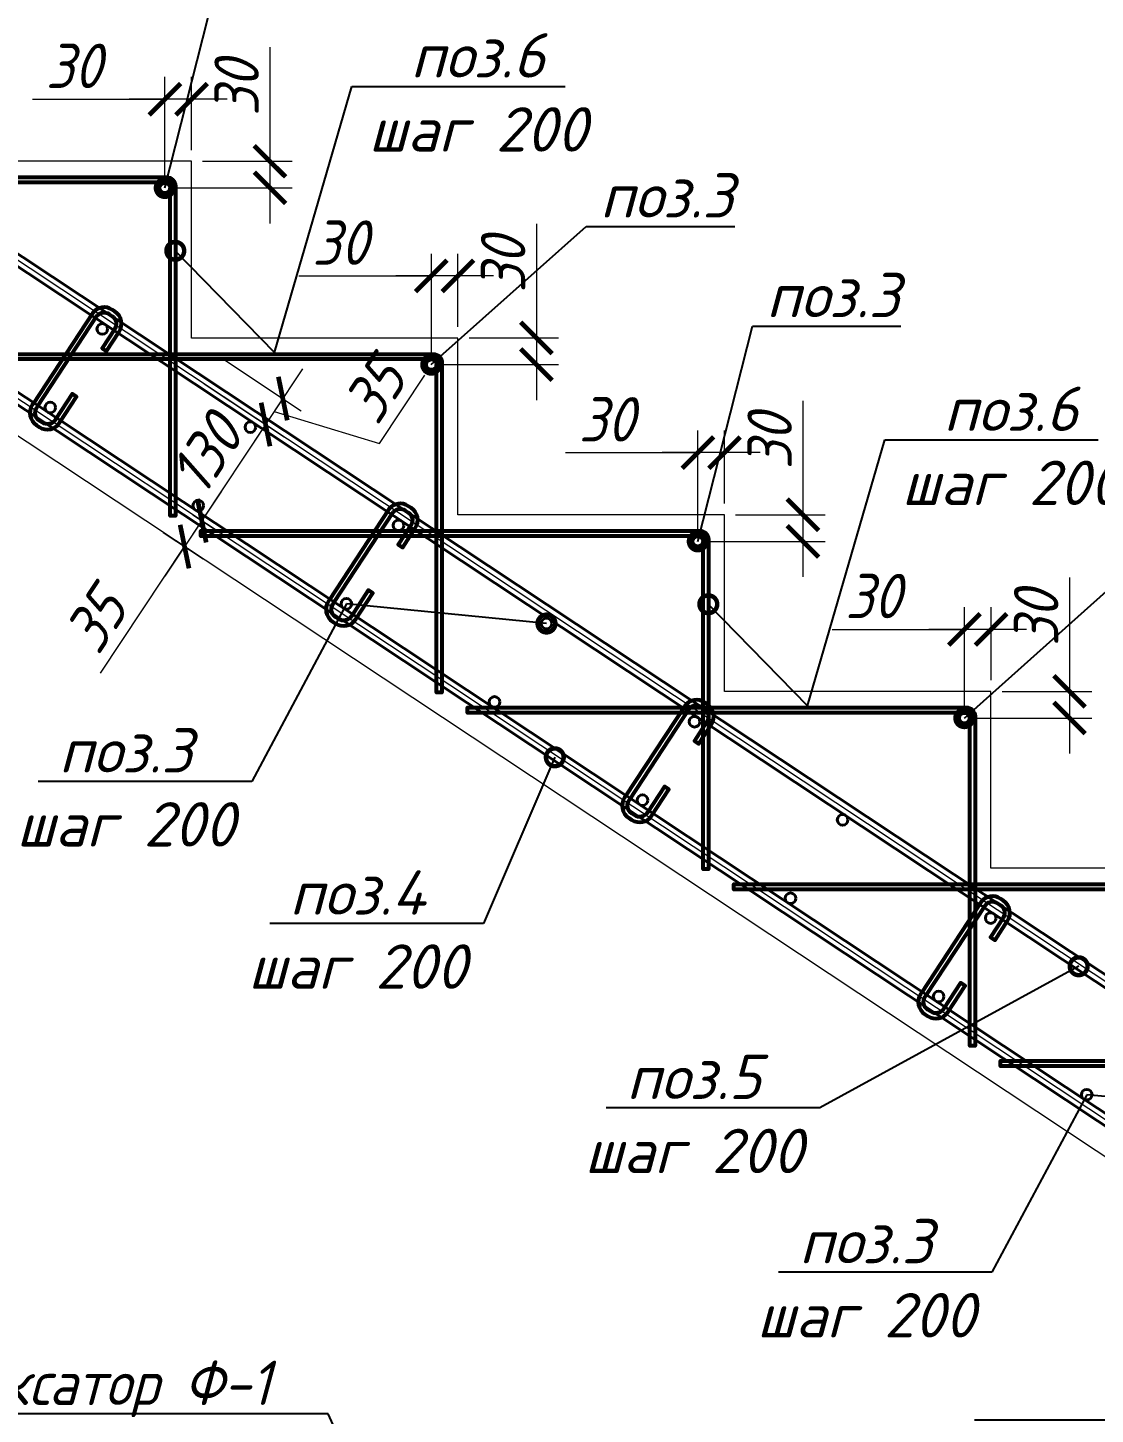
# Model space of a CAD drawing. Header units: millimetres. Extents: x 504091 to 2165846, y 135022 to 442887.
# Drawn here: x 1392195 to 1393397, y 227877 to 229439 of the extents above; entities that cross this region are included whole.
import ezdxf
from ezdxf import colors
from ezdxf.entities.mleader import LeaderData, LeaderLine
from ezdxf.math import Vec2, Vec3

# ---------------------------------------------------------------- set-up
doc = ezdxf.new("R2010")
doc.units = ezdxf.units.MM
doc.layers.get('Defpoints').update_dxf_attribs({"color": 255})
doc.layers.add('!Defpoints', color=255, linetype='Continuous', lineweight=5, plot=False)
for name, color, linetype, lineweight in [('Арматура 12', 26, 'Continuous', 50), ('КР_Арматура 12', 174, 'Continuous', 40), ('Монолит тонкий', 204, 'Continuous', 9), ('Размер', 7, 'Continuous', 13), ('Размеры КР', 164, 'Continuous', 9)]:
    doc.layers.add(name, color=color, linetype=linetype, lineweight=lineweight)
doc.layers.add('Контур', color=7, linetype='Continuous')
doc.styles.add('GOST 2.304_new', font='isocpeur.ttf', dxfattribs={"width": 0.9, "oblique": 15})
doc.dimstyles.new('SPDS 1_20', dxfattribs={"dimscale": 20, "dimtxt": 2.5, "dimasz": 1.77, "dimexe": 1.25, "dimexo": 0.625, "dimtad": 1, "dimdec": 0, "dimrnd": 0.001, "dimtxsty": 'GOST 2.304_new', "dimblk": 'ARCHTICK', "dimcen": 2.5, "dimdle": 2, "dimclrt": 256, "dimadec": 0, "dimazin": 2, "dimtfac": 0.75, "dimtdec": 0, "dimtmove": 1, "dimatfit": 3, "dimfxl": 0, "dimtolj": 1, "dimlwd": 9, "dimlwe": 9, "dimarcsym": 0})

# ---------------------------------------------------------------- blocks, each defined once
blk = doc.blocks.new('_DotSmall')
at = {"color": 0, "linetype": 'ByBlock', "lineweight": 35, "const_width": 0.5}
blk.add_lwpolyline([(-0.0625, 0, 1), (0.0625, 0, 1)], format="xyb", close=True, dxfattribs=at)
blk = doc.blocks.new('_ArchTick')
at = {"color": 0, "linetype": 'ByBlock', "const_width": 0.15}
blk.add_lwpolyline([(-0.5, -0.5), (0.5, 0.5)], dxfattribs=at)
blk = doc.blocks.new('*D3902')
at = {"layer": 'Defpoints', "color": 0, "lineweight": 20, "transparency": 16777216}
for p in [(1392349.4, 229358.1), (1392379.4, 229288.2), (1392349.4, 229258.2)]:
    blk.add_point(p, dxfattribs=at)
at = {"layer": 'Контур', "color": 0, "lineweight": 9, "transparency": 16777216}
for p, q in [((1392349.4, 229270.7), (1392349.4, 229383.1)), ((1392379.4, 229300.7), (1392379.4, 229383.1)), ((1392200.4, 229358.1), (1392349.4, 229358.1)), ((1392419.4, 229358.1), (1392309.4, 229358.1))]:
    blk.add_line(p, q, dxfattribs=at)
at = {"layer": 'Контур', "color": 0, "lineweight": 9, "transparency": 16777216, "xscale": 35.4, "yscale": 35.4, "zscale": 35.4, "rotation": 180}
blk.add_blockref('_ArchTick', (1392349.4, 229358.1), dxfattribs=at)
at = {"layer": 'Контур', "color": 0, "lineweight": 9, "transparency": 16777216, "xscale": 35.4, "yscale": 35.4, "zscale": 35.4}
blk.add_blockref('_ArchTick', (1392379.4, 229358.1), dxfattribs=at)
at = {"layer": 'Контур', "lineweight": 20, "transparency": 16777216, "insert": (1392246.6, 229395.6), "char_height": 50, "attachment_point": 5, "style": 'GOST 2.304_new'}
blk.add_mtext('\\A1;30', dxfattribs=at)
blk = doc.blocks.new('*D3903')
at = {"layer": 'Defpoints', "color": 0, "lineweight": 20, "transparency": 16777216}
for p in [(1392379.4, 229288.2), (1392349.4, 229258.2), (1392467.7, 229258.2)]:
    blk.add_point(p, dxfattribs=at)
at = {"layer": 'Контур', "color": 0, "lineweight": 9, "transparency": 16777216}
for p, q in [((1392467.7, 229416.6), (1392467.7, 229288.2)), ((1392467.7, 229328.2), (1392467.7, 229218.2)), ((1392391.9, 229288.2), (1392492.7, 229288.2)), ((1392361.9, 229258.2), (1392492.7, 229258.2))]:
    blk.add_line(p, q, dxfattribs=at)
at = {"layer": 'Контур', "color": 0, "lineweight": 9, "transparency": 16777216, "xscale": 35.4, "yscale": 35.4, "zscale": 35.4}
for p, rotation in [((1392467.7, 229288.2), 90), ((1392467.7, 229258.2), 270)]:
    blk.add_blockref('_ArchTick', p, dxfattribs=dict(at, rotation=rotation))
at = {"layer": 'Контур', "lineweight": 20, "transparency": 16777216, "insert": (1392430.2, 229370.4), "char_height": 50, "attachment_point": 5, "rotation": 90, "style": 'GOST 2.304_new'}
blk.add_mtext('\\A1;30', dxfattribs=at)
blk = doc.blocks.new('*D3904')
at = {"layer": 'Defpoints', "color": 0, "lineweight": 20, "transparency": 16777216}
for p in [(1392649.4, 229159.1), (1392679.4, 229089.2), (1392649.4, 229059.2)]:
    blk.add_point(p, dxfattribs=at)
at = {"layer": 'Контур', "color": 0, "lineweight": 9, "transparency": 16777216}
for p, q in [((1392649.4, 229071.7), (1392649.4, 229184.1)), ((1392679.4, 229101.7), (1392679.4, 229184.1)), ((1392500.4, 229159.1), (1392649.4, 229159.1)), ((1392719.4, 229159.1), (1392609.4, 229159.1))]:
    blk.add_line(p, q, dxfattribs=at)
at = {"layer": 'Контур', "color": 0, "lineweight": 9, "transparency": 16777216, "xscale": 35.4, "yscale": 35.4, "zscale": 35.4, "rotation": 180}
blk.add_blockref('_ArchTick', (1392649.4, 229159.1), dxfattribs=at)
at = {"layer": 'Контур', "color": 0, "lineweight": 9, "transparency": 16777216, "xscale": 35.4, "yscale": 35.4, "zscale": 35.4}
blk.add_blockref('_ArchTick', (1392679.4, 229159.1), dxfattribs=at)
at = {"layer": 'Контур', "lineweight": 20, "transparency": 16777216, "insert": (1392546.6, 229196.6), "char_height": 50, "attachment_point": 5, "style": 'GOST 2.304_new'}
blk.add_mtext('\\A1;30', dxfattribs=at)
blk = doc.blocks.new('*D3905')
at = {"layer": 'Defpoints', "color": 0, "lineweight": 20, "transparency": 16777216}
for p in [(1392679.4, 229089.2), (1392649.4, 229059.2), (1392767.7, 229059.2)]:
    blk.add_point(p, dxfattribs=at)
at = {"layer": 'Контур', "color": 0, "lineweight": 9, "transparency": 16777216}
for p, q in [((1392767.7, 229217.6), (1392767.7, 229089.2)), ((1392767.7, 229129.2), (1392767.7, 229019.2)), ((1392691.9, 229089.2), (1392792.7, 229089.2)), ((1392661.9, 229059.2), (1392792.7, 229059.2))]:
    blk.add_line(p, q, dxfattribs=at)
at = {"layer": 'Контур', "color": 0, "lineweight": 9, "transparency": 16777216, "xscale": 35.4, "yscale": 35.4, "zscale": 35.4}
for p, rotation in [((1392767.7, 229089.2), 90), ((1392767.7, 229059.2), 270)]:
    blk.add_blockref('_ArchTick', p, dxfattribs=dict(at, rotation=rotation))
at = {"layer": 'Контур', "lineweight": 20, "transparency": 16777216, "insert": (1392730.2, 229171.4), "char_height": 50, "attachment_point": 5, "rotation": 90, "style": 'GOST 2.304_new'}
blk.add_mtext('\\A1;30', dxfattribs=at)
blk = doc.blocks.new('*D3906')
at = {"layer": 'Defpoints', "color": 0, "lineweight": 20, "transparency": 16777216}
for p in [(1392949.4, 228960.1), (1392979.4, 228890.2), (1392949.4, 228860.2)]:
    blk.add_point(p, dxfattribs=at)
at = {"layer": 'Контур', "color": 0, "lineweight": 9, "transparency": 16777216}
for p, q in [((1392949.4, 228872.7), (1392949.4, 228985.1)), ((1392979.4, 228902.7), (1392979.4, 228985.1)), ((1392800.4, 228960.1), (1392949.4, 228960.1)), ((1393019.4, 228960.1), (1392909.4, 228960.1))]:
    blk.add_line(p, q, dxfattribs=at)
at = {"layer": 'Контур', "color": 0, "lineweight": 9, "transparency": 16777216, "xscale": 35.4, "yscale": 35.4, "zscale": 35.4, "rotation": 180}
blk.add_blockref('_ArchTick', (1392949.4, 228960.1), dxfattribs=at)
at = {"layer": 'Контур', "color": 0, "lineweight": 9, "transparency": 16777216, "xscale": 35.4, "yscale": 35.4, "zscale": 35.4}
blk.add_blockref('_ArchTick', (1392979.4, 228960.1), dxfattribs=at)
at = {"layer": 'Контур', "lineweight": 20, "transparency": 16777216, "insert": (1392846.6, 228997.6), "char_height": 50, "attachment_point": 5, "style": 'GOST 2.304_new'}
blk.add_mtext('\\A1;30', dxfattribs=at)
blk = doc.blocks.new('*D3907')
at = {"layer": 'Defpoints', "color": 0, "lineweight": 20, "transparency": 16777216}
for p in [(1392979.4, 228890.2), (1392949.4, 228860.2), (1393067.7, 228860.2)]:
    blk.add_point(p, dxfattribs=at)
at = {"layer": 'Контур', "color": 0, "lineweight": 9, "transparency": 16777216}
for p, q in [((1393067.7, 229018.6), (1393067.7, 228890.2)), ((1393067.7, 228930.2), (1393067.7, 228820.2)), ((1392991.9, 228890.2), (1393092.7, 228890.2)), ((1392961.9, 228860.2), (1393092.7, 228860.2))]:
    blk.add_line(p, q, dxfattribs=at)
at = {"layer": 'Контур', "color": 0, "lineweight": 9, "transparency": 16777216, "xscale": 35.4, "yscale": 35.4, "zscale": 35.4}
for p, rotation in [((1393067.7, 228890.2), 90), ((1393067.7, 228860.2), 270)]:
    blk.add_blockref('_ArchTick', p, dxfattribs=dict(at, rotation=rotation))
at = {"layer": 'Контур', "lineweight": 20, "transparency": 16777216, "insert": (1393030.2, 228972.4), "char_height": 50, "attachment_point": 5, "rotation": 90, "style": 'GOST 2.304_new'}
blk.add_mtext('\\A1;30', dxfattribs=at)
blk = doc.blocks.new('*D3908')
at = {"layer": 'Defpoints', "color": 0, "lineweight": 20, "transparency": 16777216}
for p in [(1393249.4, 228761.1), (1393279.4, 228691.2), (1393249.4, 228661.2)]:
    blk.add_point(p, dxfattribs=at)
at = {"layer": 'Контур', "color": 0, "lineweight": 9, "transparency": 16777216}
for p, q in [((1393249.4, 228673.7), (1393249.4, 228786.1)), ((1393279.4, 228703.7), (1393279.4, 228786.1)), ((1393100.4, 228761.1), (1393249.4, 228761.1)), ((1393319.4, 228761.1), (1393209.4, 228761.1))]:
    blk.add_line(p, q, dxfattribs=at)
at = {"layer": 'Контур', "color": 0, "lineweight": 9, "transparency": 16777216, "xscale": 35.4, "yscale": 35.4, "zscale": 35.4, "rotation": 180}
blk.add_blockref('_ArchTick', (1393249.4, 228761.1), dxfattribs=at)
at = {"layer": 'Контур', "color": 0, "lineweight": 9, "transparency": 16777216, "xscale": 35.4, "yscale": 35.4, "zscale": 35.4}
blk.add_blockref('_ArchTick', (1393279.4, 228761.1), dxfattribs=at)
at = {"layer": 'Контур', "lineweight": 20, "transparency": 16777216, "insert": (1393146.6, 228798.6), "char_height": 50, "attachment_point": 5, "style": 'GOST 2.304_new'}
blk.add_mtext('\\A1;30', dxfattribs=at)
blk = doc.blocks.new('*D3909')
at = {"layer": 'Defpoints', "color": 0, "lineweight": 20, "transparency": 16777216}
for p in [(1393279.4, 228691.2), (1393249.4, 228661.2), (1393367.7, 228661.2)]:
    blk.add_point(p, dxfattribs=at)
at = {"layer": 'Контур', "color": 0, "lineweight": 9, "transparency": 16777216}
for p, q in [((1393367.7, 228819.6), (1393367.7, 228691.2)), ((1393367.7, 228731.2), (1393367.7, 228621.2)), ((1393291.9, 228691.2), (1393392.7, 228691.2)), ((1393261.9, 228661.2), (1393392.7, 228661.2))]:
    blk.add_line(p, q, dxfattribs=at)
at = {"layer": 'Контур', "color": 0, "lineweight": 9, "transparency": 16777216, "xscale": 35.4, "yscale": 35.4, "zscale": 35.4}
for p, rotation in [((1393367.7, 228691.2), 90), ((1393367.7, 228661.2), 270)]:
    blk.add_blockref('_ArchTick', p, dxfattribs=dict(at, rotation=rotation))
at = {"layer": 'Контур', "lineweight": 20, "transparency": 16777216, "insert": (1393330.2, 228773.4), "char_height": 50, "attachment_point": 5, "rotation": 90, "style": 'GOST 2.304_new'}
blk.add_mtext('\\A1;30', dxfattribs=at)
blk = doc.blocks.new('*D3936')
at = {"layer": 'Defpoints', "color": 0, "lineweight": 20, "transparency": 16777216}
for p in [(1392402.7, 229073.7), (1392383.3, 229044.5), (1392462.8, 228991.8)]:
    blk.add_point(p, dxfattribs=at)
at = {"layer": 'Размеры КР', "color": 0, "lineweight": 9, "transparency": 16777216}
for p, q in [((1392413.1, 229066.8), (1392503, 229007.1)), ((1392504.3, 229054.3), (1392440.7, 228958.5)), ((1392591.1, 228970.4), (1392642.2, 229047.4)), ((1392393.8, 229037.6), (1392483.7, 228978)), ((1392472.5, 229006.4), (1392591.1, 228970.4))]:
    blk.add_line(p, q, dxfattribs=at)
at = {"layer": 'Размеры КР', "color": 0, "lineweight": 9, "transparency": 16777216, "xscale": 35.4, "yscale": 35.4, "zscale": 35.4}
for p, rotation in [((1392482.2, 229021), 56.44235699821449), ((1392462.8, 228991.8), 236.4423569982145)]:
    blk.add_blockref('_ArchTick', p, dxfattribs=dict(at, rotation=rotation))
at = {"layer": 'Размеры КР', "lineweight": 20, "transparency": 16777216, "insert": (1392585.4, 229029.7), "char_height": 50, "attachment_point": 5, "rotation": 56.4424, "style": 'GOST 2.304_new'}
blk.add_mtext('\\A1;35', dxfattribs=at)
blk = doc.blocks.new('*D3937')
at = {"layer": 'Defpoints', "color": 0, "lineweight": 20, "transparency": 16777216}
for p in [(1392383.3, 229044.5), (1392370.7, 228896.9), (1392391, 228883.5)]:
    blk.add_point(p, dxfattribs=at)
at = {"layer": 'Размеры КР', "color": 0, "lineweight": 9, "transparency": 16777216}
for p, q in [((1392484.9, 229025.1), (1392368.8, 228850.1)), ((1392393.8, 229037.6), (1392483.7, 228978)), ((1392381.1, 228890), (1392411.8, 228869.6))]:
    blk.add_line(p, q, dxfattribs=at)
at = {"layer": 'Размеры КР', "color": 0, "lineweight": 9, "transparency": 16777216, "xscale": 35.4, "yscale": 35.4, "zscale": 35.4}
for p, rotation in [((1392462.8, 228991.8), 56.44235699821449), ((1392391, 228883.5), 236.4423569982145)]:
    blk.add_blockref('_ArchTick', p, dxfattribs=dict(at, rotation=rotation))
at = {"layer": 'Размеры КР', "lineweight": 20, "transparency": 16777216, "insert": (1392395.6, 228958.4), "char_height": 50, "attachment_point": 5, "rotation": 56.4424, "style": 'GOST 2.304_new'}
blk.add_mtext('\\A1;130', dxfattribs=at)
blk = doc.blocks.new('*D3938')
at = {"layer": 'Defpoints', "color": 0, "lineweight": 20, "transparency": 16777216}
for p in [(1392370.7, 228896.9), (1392337.2, 228877.1), (1392371.6, 228854.3)]:
    blk.add_point(p, dxfattribs=at)
at = {"layer": 'Размеры КР', "color": 0, "lineweight": 9, "transparency": 16777216}
for p, q in [((1392413.1, 228916.8), (1392349.5, 228821)), ((1392381.1, 228890), (1392411.8, 228869.6)), ((1392347.6, 228870.2), (1392392.4, 228840.5)), ((1392277.1, 228711.8), (1392371.6, 228854.3))]:
    blk.add_line(p, q, dxfattribs=at)
at = {"layer": 'Размеры КР', "color": 0, "lineweight": 9, "transparency": 16777216, "xscale": 35.4, "yscale": 35.4, "zscale": 35.4}
for p, rotation in [((1392391, 228883.5), 56.44235699821449), ((1392371.6, 228854.3), 236.4423569982145)]:
    blk.add_blockref('_ArchTick', p, dxfattribs=dict(at, rotation=rotation))
at = {"layer": 'Размеры КР', "lineweight": 20, "transparency": 16777216, "insert": (1392271.4, 228771), "char_height": 50, "attachment_point": 5, "rotation": 56.4424, "style": 'GOST 2.304_new'}
blk.add_mtext('\\A1;35', dxfattribs=at)

msp = doc.modelspace()

# ---------------------------------------------------------------- linework, layer by layer
at = {"layer": '!Defpoints', "lineweight": 15, "ltscale": 100}
msp.add_line((1390816.0436, 230084.1565), (1394434.3605, 227684.0063), dxfattribs=at)
msp.add_lwpolyline([(1394050.3605, 227433.9533, 0.400138882), (1394074.3605, 227458.4384), (1394074.3605, 227766.8057), (1390580.8669, 230084.1565)], format="xyb", dxfattribs=at)
at = {"layer": 'Арматура 12', "lineweight": 53, "ltscale": 20}
for points in [[(1392349.3605, 229264.1565), (1391789.912, 229264.1565), (1391789.912, 229270.1565), (1392351.3605, 229270.1565, -0.414213562), (1392361.3605, 229260.1565), (1392361.3605, 228889.0756), (1392355.3605, 228889.0756), (1392355.3605, 229258.1565)], [(1392273.4062, 229114.3549, -0.385584486), (1392286.7281, 229116.0574), (1392289.9423, 229113.9467, -0.414213562), (1392292.9557, 229099.4065), (1392278.8737, 229077.6924), (1392283.889, 229074.399), (1392297.971, 229096.1131, 0.414213562), (1392293.2357, 229118.9621), (1392290.0215, 229121.0727, 0.394921318), (1392268.3936, 229117.6525, 0.242110317)], [(1392649.3605, 229065.1565), (1392089.912, 229065.1565), (1392089.912, 229071.1565), (1392651.3605, 229071.1565, -0.414213562), (1392661.3605, 229061.1565), (1392661.3605, 228690.0756), (1392655.3605, 228690.0756), (1392655.3605, 229059.1565)], [(1392201.1843, 229015.3109), (1392200.2204, 229013.843, 0.414213562), (1392204.9557, 228990.994), (1392208.1699, 228988.8833, 0.414213562), (1392231.0189, 228993.6186), (1392250.1407, 229022.9127), (1392245.1254, 229026.2061), (1392226.0036, 228996.912, -0.414213562), (1392211.4633, 228993.8986), (1392208.2491, 228996.0093, -0.414213562), (1392205.2357, 229010.5496), (1392206.1997, 229012.0175)], [(1392606.7383, 228893.2446, -0.385584486), (1392620.0601, 228894.9471), (1392623.2743, 228892.8365, -0.414213562), (1392626.2877, 228878.2962), (1392612.2057, 228856.5821), (1392617.2211, 228853.2887), (1392631.303, 228875.0028, 0.414213562), (1392626.5677, 228897.8518), (1392623.3535, 228899.9625, 0.394921318), (1392601.7257, 228896.5422, 0.242110317)], [(1392949.3605, 228866.1565), (1392389.912, 228866.1565), (1392389.912, 228872.1565), (1392951.3605, 228872.1565, -0.414213562), (1392961.3605, 228862.1565), (1392961.3605, 228491.0756), (1392955.3605, 228491.0756), (1392955.3605, 228860.1565)], [(1392534.5164, 228794.2006), (1392533.5524, 228792.7327, 0.414213562), (1392538.2877, 228769.8837), (1392541.502, 228767.773, 0.414213562), (1392564.351, 228772.5083), (1392583.4728, 228801.8024), (1392578.4575, 228805.0958), (1392559.3356, 228775.8017, -0.414213562), (1392544.7954, 228772.7884), (1392541.5811, 228774.899, -0.414213562), (1392538.5678, 228789.4393), (1392539.5317, 228790.9072)], [(1392940.0703, 228672.1343, -0.385584486), (1392953.3922, 228673.8369), (1392956.6064, 228671.7262, -0.414213562), (1392959.6198, 228657.1859), (1392945.5378, 228635.4719), (1392950.5531, 228632.1785), (1392964.6351, 228653.8925, 0.414213562), (1392959.8998, 228676.7415), (1392956.6856, 228678.8522, 0.394921318), (1392935.0577, 228675.4319, 0.242110317)], [(1393249.3605, 228667.1565), (1392689.912, 228667.1565), (1392689.912, 228673.1565), (1393251.3605, 228673.1565, -0.414213562), (1393261.3605, 228663.1565), (1393261.3605, 228292.0756), (1393255.3605, 228292.0756), (1393255.3605, 228661.1565)], [(1392867.8484, 228573.0904), (1392866.8845, 228571.6224, 0.414213562), (1392871.6198, 228548.7734), (1392874.834, 228546.6628, 0.414213562), (1392897.683, 228551.3981), (1392916.8048, 228580.6921), (1392911.7895, 228583.9855), (1392892.6677, 228554.6915, -0.414213562), (1392878.1274, 228551.6781), (1392874.9132, 228553.7888, -0.414213562), (1392871.8998, 228568.329), (1392872.8638, 228569.797)], [(1393549.3605, 228468.1565), (1392989.912, 228468.1565), (1392989.912, 228474.1565), (1393551.3605, 228474.1565, -0.414213562), (1393561.3605, 228464.1565), (1393561.3605, 228093.0756), (1393555.3605, 228093.0756), (1393555.3605, 228462.1565)], [(1393273.4024, 228451.0241, -0.385584486), (1393286.7242, 228452.7266), (1393289.9384, 228450.616, -0.414213562), (1393292.9518, 228436.0757), (1393278.8698, 228414.3616), (1393283.8852, 228411.0682), (1393297.9671, 228432.7823, 0.414213562), (1393293.2318, 228455.6313), (1393290.0176, 228457.742, 0.394921318), (1393268.3898, 228454.3217, 0.242110317)], [(1393201.1805, 228351.9801), (1393200.2165, 228350.5122, 0.414213562), (1393204.9518, 228327.6632), (1393208.1661, 228325.5525, 0.414213562), (1393231.0151, 228330.2878), (1393250.1369, 228359.5819), (1393245.1215, 228362.8753), (1393225.9997, 228333.5812, -0.414213562), (1393211.4595, 228330.5678), (1393208.2452, 228332.6785, -0.414213562), (1393205.2319, 228347.2188), (1393206.1958, 228348.6867)], [(1393849.3605, 228269.1565), (1393289.912, 228269.1565), (1393289.912, 228275.1565), (1393851.3605, 228275.1565, -0.414213562), (1393861.3605, 228265.1565), (1393861.3605, 227894.0756), (1393855.3605, 227894.0756), (1393855.3605, 228263.1565)]]:
    msp.add_lwpolyline(points, format="xyb", dxfattribs=at)
for points in [[(1392268.3936, 229117.6525), (1392201.0908, 229015.1609)], [(1392206.105, 229011.8657), (1392273.4062, 229114.3549)], [(1392601.7257, 228896.5422), (1392534.4229, 228794.0506)], [(1392539.4371, 228790.7555), (1392606.7383, 228893.2446)], [(1392935.0577, 228675.4319), (1392867.7549, 228572.9403)], [(1392872.7691, 228569.6452), (1392940.0703, 228672.1343)], [(1393268.3898, 228454.3217), (1393201.087, 228351.8301)], [(1393206.1011, 228348.5349), (1393273.4024, 228451.0241)]]:
    msp.add_lwpolyline(points, dxfattribs=at)
for centre in [(1392349.3605, 229258.1565), (1392649.3605, 229059.1565), (1392949.3605, 228860.1565), (1393249.3605, 228661.1565)]:
    msp.add_circle(centre, 6, dxfattribs=at)
at = {"layer": 'КР_Арматура 12', "ltscale": 12}
for p, q in [((1394071.416, 227775.9589), (1390666.0777, 230034.8333)), ((1390901.2545, 230034.8333), (1394431.416, 227693.1595)), ((1394059.416, 227769.5188), (1390662.4595, 230022.8333)), ((1390897.6363, 230022.8333), (1394419.416, 227686.7194))]:
    msp.add_line(p, q, dxfattribs=at)
for centre in [(1392279.0252, 229099.3257), (1392220.4183, 229010.9737), (1392445.6912, 228988.7705), (1392387.0844, 228900.4186), (1392612.3572, 228878.2154), (1392553.7504, 228789.8634), (1392779.0232, 228767.6603), (1392720.4164, 228679.3083), (1392945.6893, 228657.1052), (1392887.0824, 228568.7532), (1393112.3553, 228546.55), (1393053.7485, 228458.198), (1393279.0213, 228435.9949), (1393220.4145, 228347.6429), (1393387.0805, 228237.0878)]:
    msp.add_circle(centre, 6, dxfattribs=at)
at = {"layer": 'Монолит тонкий', "lineweight": 15, "ltscale": 100}
msp.add_line((1394029.3605, 227754.6555), (1390819.0576, 229884.1565), dxfattribs=at)
for points in [[(1392379.3605, 229089.1565), (1392379.3605, 229288.1565), (1392079.3605, 229288.1565)], [(1392679.3605, 228890.1565), (1392679.3605, 229089.1565), (1392379.3605, 229089.1565)], [(1392979.3605, 228691.1565), (1392979.3605, 228890.1565), (1392679.3605, 228890.1565)], [(1393279.3605, 228492.1565), (1393279.3605, 228691.1565), (1392979.3605, 228691.1565)], [(1393579.3605, 228293.1565), (1393579.3605, 228492.1565), (1393279.3605, 228492.1565)]]:
    msp.add_lwpolyline(points, dxfattribs=at)

# ---------------------------------------------------------------- dimensions: what is measured, and where the dimension line sits
at = {"layer": 'Контур', "lineweight": 20}
for base, p1, p2, angle, picture, middle in [((1392349.3605, 229358.1145), (1392379.3605, 229288.1565), (1392349.3605, 229258.1565), 180, '*D3902', (1392246.5662, 229372.5613)), ((1392467.6621, 229258.1565), (1392379.3605, 229288.1565), (1392349.3605, 229258.1565), 90, '*D3903', (1392481.2426, 229370.4023)), ((1392649.3605, 229159.1145), (1392679.3605, 229089.1565), (1392649.3605, 229059.1565), 180, '*D3904', (1392546.5662, 229173.5613)), ((1392767.6621, 229059.1565), (1392679.3605, 229089.1565), (1392649.3605, 229059.1565), 90, '*D3905', (1392781.2426, 229171.4023)), ((1392949.3605, 228960.1145), (1392979.3605, 228890.1565), (1392949.3605, 228860.1565), 180, '*D3906', (1392846.5662, 228974.5613)), ((1393067.6621, 228860.1565), (1392979.3605, 228890.1565), (1392949.3605, 228860.1565), 90, '*D3907', (1393081.2426, 228972.4023)), ((1393249.3605, 228761.1145), (1393279.3605, 228691.1565), (1393249.3605, 228661.1565), 180, '*D3908', (1393146.5662, 228775.5613)), ((1393367.6621, 228661.1565), (1393279.3605, 228691.1565), (1393249.3605, 228661.1565), 90, '*D3909', (1393381.2426, 228773.4023))]:
    dim = msp.add_linear_dim(base=base, p1=p1, p2=p2, angle=angle, dimstyle='SPDS 1_20', dxfattribs=at)
    dim.commit()
    dim.dimension.update_dxf_attribs({"geometry": picture, "text_midpoint": middle, "dimtype": 160})
at = {"layer": 'Размеры КР', "lineweight": 20}
dim = msp.add_aligned_dim(p1=(1392402.6854, 229073.6843), p2=(1392383.3382, 229044.5177), distance=95.3804, dimstyle='SPDS 1_20', dxfattribs=at)
dim.commit()
dim.dimension.update_dxf_attribs({"geometry": '*D3936', "text_midpoint": (1392566.8056, 229001.568)})
dim = msp.add_linear_dim(base=(1392390.9608, 228883.4608), p1=(1392383.3382, 229044.5177), p2=(1392370.7231, 228896.8852), angle=56.442357, dimstyle='SPDS 1_20', dxfattribs=at)
dim.commit()
dim.dimension.update_dxf_attribs({"geometry": '*D3937', "text_midpoint": (1392395.6413, 228958.3564)})
dim = msp.add_linear_dim(base=(1392371.6136, 228854.2943), p1=(1392370.7231, 228896.8852), p2=(1392337.2016, 228877.1209), angle=56.442357, dimstyle='SPDS 1_20', dxfattribs=at)
dim.commit()
dim.dimension.update_dxf_attribs({"geometry": '*D3938', "text_midpoint": (1392270.5651, 228771.5652), "dimtype": 160})

# ---------------------------------------------------------------- leaders
at = {"layer": 'Размер', "ltscale": 20}
ml = msp.add_multileader_mtext('Standard', dxfattribs=at)
ml.set_content('\\A1;{\\W1;поз.3}', color=256, style='GOST 2.304_new')
ml.set_leader_properties()
ml.set_arrow_properties(name='DOTSMALL')
ml.build(insert=Vec2(0, 0))
ml.multileader.update_dxf_attribs({"text_left_attachment_type": 6, "text_right_attachment_type": 6, "dogleg_length": 4, "arrow_head_size": 40})
ctx = ml.context
ctx.base_point, ctx.char_height, ctx.arrow_head_size, ctx.landing_gap_size, ctx.plane_origin = Vec3(1392418.8658, 229500.5317), 50, 40, 0, Vec3(1438409.2313, 520593.9256)
ctx.left_attachment, ctx.right_attachment, ctx.text_align_type = 6, 6, 1
notes = []
notes.append((ctx, [(0, (1, 1, 0), (1392410.8658, 229500.5317), (1, 0), 8, [(0, [(1392349.3605, 229258.1565)], 0, [])])]))
ctx.mtext.insert, ctx.mtext.width, ctx.mtext.alignment, ctx.mtext.flow_direction = Vec3(1392501.5036, 229560.5317), 511.854399, 2, 5
ml = msp.add_multileader_mtext('Standard', dxfattribs=at)
ml.set_content('\\A1;{\\W1;поз.6\\Pшаг 200}', color=256, style='GOST 2.304_new')
ml.set_leader_properties()
ml.set_arrow_properties(name='DOTSMALL')
ml.build(insert=Vec2(0, 0))
ml.multileader.update_dxf_attribs({"text_left_attachment_type": 6, "text_right_attachment_type": 6, "dogleg_length": 4, "arrow_head_size": 40})
ctx = ml.context
ctx.base_point, ctx.char_height, ctx.arrow_head_size, ctx.landing_gap_size, ctx.plane_origin = Vec3(1392567.7646, 229372.4786), 50, 40, 0, Vec3(1438503.7867, 520378.1)
ctx.left_attachment, ctx.right_attachment, ctx.text_align_type = 6, 6, 1
notes.append((ctx, [(0, (1, 1, 0), (1392559.7646, 229372.4786), (1, 0), 8, [(0, [(1392361.1822, 229187.3643), (1392472.9892, 229072.9343)], 0, [])])]))
ctx.mtext.insert, ctx.mtext.width, ctx.mtext.alignment, ctx.mtext.flow_direction = Vec3(1392701.6525, 229432.4786), 511.854399, 2, 5
ml = msp.add_multileader_mtext('Standard', dxfattribs=at)
ml.set_content('\\A1;{\\W1;поз.3}', color=256, style='GOST 2.304_new')
ml.set_leader_properties()
ml.set_arrow_properties(name='DOTSMALL')
ml.build(insert=Vec2(0, 0))
ml.multileader.update_dxf_attribs({"text_left_attachment_type": 6, "text_right_attachment_type": 6, "dogleg_length": 4, "arrow_head_size": 40})
ctx = ml.context
ctx.base_point, ctx.char_height, ctx.arrow_head_size, ctx.landing_gap_size, ctx.plane_origin = Vec3(1392831.7037, 229214.7982), 50, 40, 0, Vec3(1438709.2313, 520394.9256)
ctx.left_attachment, ctx.right_attachment, ctx.text_align_type = 6, 6, 1
notes.append((ctx, [(0, (1, 1, 0), (1392823.7037, 229214.7982), (1, 0), 8, [(0, [(1392649.3605, 229059.1565)], 0, [])])]))
ctx.mtext.insert, ctx.mtext.width, ctx.mtext.alignment, ctx.mtext.flow_direction = Vec3(1392914.3416, 229274.7982), 511.854399, 2, 5
ml = msp.add_multileader_mtext('Standard', dxfattribs=at)
ml.set_content('\\A1;{\\W1;поз.3}', color=256, style='GOST 2.304_new')
ml.set_leader_properties()
ml.set_arrow_properties(name='DOTSMALL')
ml.build(insert=Vec2(0, 0))
ml.multileader.update_dxf_attribs({"text_left_attachment_type": 6, "text_right_attachment_type": 6, "dogleg_length": 4, "arrow_head_size": 40})
ctx = ml.context
ctx.base_point, ctx.char_height, ctx.arrow_head_size, ctx.landing_gap_size, ctx.plane_origin = Vec3(1393018.8658, 229102.5317), 50, 40, 0, Vec3(1439009.2313, 520195.9256)
ctx.left_attachment, ctx.right_attachment, ctx.text_align_type = 6, 6, 1
notes.append((ctx, [(0, (1, 1, 0), (1393010.8658, 229102.5317), (1, 0), 8, [(0, [(1392949.3605, 228860.1565)], 0, [])])]))
ctx.mtext.insert, ctx.mtext.width, ctx.mtext.alignment, ctx.mtext.flow_direction = Vec3(1393101.5036, 229162.5317), 511.854399, 2, 5
ml = msp.add_multileader_mtext('Standard', dxfattribs=at)
ml.set_content('\\A1;{\\W1;поз.6\\Pшаг 200}', color=256, style='GOST 2.304_new')
ml.set_leader_properties()
ml.set_arrow_properties(name='DOTSMALL')
ml.build(insert=Vec2(0, 0))
ml.multileader.update_dxf_attribs({"text_left_attachment_type": 6, "text_right_attachment_type": 6, "dogleg_length": 4, "arrow_head_size": 40})
ctx = ml.context
ctx.base_point, ctx.char_height, ctx.arrow_head_size, ctx.landing_gap_size, ctx.plane_origin = Vec3(1393167.7646, 228974.4786), 50, 40, 0, Vec3(1439103.7867, 519980.1)
ctx.left_attachment, ctx.right_attachment, ctx.text_align_type = 6, 6, 1
notes.append((ctx, [(0, (1, 1, 0), (1393159.7646, 228974.4786), (1, 0), 8, [(0, [(1392961.1822, 228789.3643), (1393072.9892, 228674.9343)], 0, [])])]))
ctx.mtext.insert, ctx.mtext.width, ctx.mtext.alignment, ctx.mtext.flow_direction = Vec3(1393301.6525, 229034.4786), 511.854399, 2, 5
ml = msp.add_multileader_mtext('Standard', dxfattribs=at)
ml.set_content('\\A1;{\\W1;поз.3}', color=256, style='GOST 2.304_new')
ml.set_leader_properties()
ml.set_arrow_properties(name='DOTSMALL')
ml.build(insert=Vec2(0, 0))
ml.multileader.update_dxf_attribs({"text_left_attachment_type": 6, "text_right_attachment_type": 6, "dogleg_length": 4, "arrow_head_size": 40})
ctx = ml.context
ctx.base_point, ctx.char_height, ctx.arrow_head_size, ctx.landing_gap_size, ctx.plane_origin = Vec3(1393431.7037, 228816.7982), 50, 40, 0, Vec3(1439309.2313, 519996.9256)
ctx.left_attachment, ctx.right_attachment, ctx.text_align_type = 6, 6, 1
notes.append((ctx, [(0, (1, 1, 0), (1393423.7037, 228816.7982), (1, 0), 8, [(0, [(1393249.3605, 228661.1565)], 0, [])])]))
ctx.mtext.insert, ctx.mtext.width, ctx.mtext.alignment, ctx.mtext.flow_direction = Vec3(1393514.3416, 228876.7982), 511.854399, 2, 5
ml = msp.add_multileader_mtext('Standard', dxfattribs=at)
ml.set_content('\\A1;{\\W1;поз.3\\Pшаг 200}', color=256, style='GOST 2.304_new')
ml.set_leader_properties()
ml.set_arrow_properties(name='DOTSMALL')
ml.build(insert=Vec2(0, 0))
ml.multileader.update_dxf_attribs({"text_left_attachment_type": 6, "text_right_attachment_type": 6, "dogleg_length": 4, "arrow_head_size": 40})
ctx = ml.context
ctx.base_point, ctx.char_height, ctx.arrow_head_size, ctx.landing_gap_size, ctx.plane_origin = Vec3(1392171.3725, 228589.8933), 50, 40, 0, Vec3(1438355.0797, 519732.4157)
ctx.left_attachment, ctx.right_attachment, ctx.text_align_type = 6, 6, 1
notes.append((ctx, [(1, (1, 1, 0), (1392447.1482, 228589.8933), (-1, 0), 8, [(1, [(1392779.0232, 228767.6603), (1392553.7504, 228789.8634)], 0, [])])]))
ctx.mtext.insert, ctx.mtext.width, ctx.mtext.alignment, ctx.mtext.flow_direction = Vec3(1392305.2603, 228649.8933), 511.854399, 2, 5
ml = msp.add_multileader_mtext('Standard', dxfattribs=at)
ml.set_content('\\A1;{\\W1;поз.4\\Pшаг 200}', color=256, style='GOST 2.304_new')
ml.set_leader_properties()
ml.set_arrow_properties(name='DOTSMALL')
ml.build(insert=Vec2(0, 0))
ml.multileader.update_dxf_attribs({"text_left_attachment_type": 6, "text_right_attachment_type": 6, "dogleg_length": 4, "arrow_head_size": 40})
ctx = ml.context
ctx.base_point, ctx.char_height, ctx.arrow_head_size, ctx.landing_gap_size, ctx.plane_origin = Vec3(1392432.1867, 228429.7372), 50, 40, 0, Vec3(1438412.2143, 519609.8647)
ctx.left_attachment, ctx.right_attachment, ctx.text_align_type = 6, 6, 1
notes.append((ctx, [(1, (1, 1, 0), (1392707.9624, 228429.7372), (-1, 0), 8, [(0, [(1392788.3898, 228616.9719)], 0, [])])]))
ctx.mtext.insert, ctx.mtext.width, ctx.mtext.alignment, ctx.mtext.flow_direction = Vec3(1392566.0745, 228489.7372), 511.854399, 2, 5
ml = msp.add_multileader_mtext('Standard', dxfattribs=at)
ml.set_content('\\A1;{\\W1;поз.5\\Pшаг 200}', color=256, style='GOST 2.304_new')
ml.set_leader_properties()
ml.set_arrow_properties(name='DOTSMALL')
ml.build(insert=Vec2(0, 0))
ml.multileader.update_dxf_attribs({"text_left_attachment_type": 6, "text_right_attachment_type": 6, "dogleg_length": 4, "arrow_head_size": 40})
ctx = ml.context
ctx.base_point, ctx.char_height, ctx.arrow_head_size, ctx.landing_gap_size, ctx.plane_origin = Vec3(1392810.8444, 228222.1218), 50, 40, 0, Vec3(1438931.9246, 519418.1149)
ctx.left_attachment, ctx.right_attachment, ctx.text_align_type = 6, 6, 1
notes.append((ctx, [(1, (1, 1, 0), (1393086.6201, 228222.1218), (-1, 0), 8, [(0, [(1393378.0538, 228381.6805)], 0, [])])]))
ctx.mtext.insert, ctx.mtext.width, ctx.mtext.alignment, ctx.mtext.flow_direction = Vec3(1392944.7322, 228282.1218), 511.854399, 2, 5
ml = msp.add_multileader_mtext('Standard', dxfattribs=at)
ml.set_content('\\A1;{\\W1;поз.3\\Pшаг 200}', color=256, style='GOST 2.304_new')
ml.set_leader_properties()
ml.set_arrow_properties(name='DOTSMALL')
ml.build(insert=Vec2(0, 0))
ml.multileader.update_dxf_attribs({"text_left_attachment_type": 6, "text_right_attachment_type": 6, "dogleg_length": 4, "arrow_head_size": 40})
ctx = ml.context
ctx.base_point, ctx.char_height, ctx.arrow_head_size, ctx.landing_gap_size, ctx.plane_origin = Vec3(1393004.7026, 228037.1177), 50, 40, 0, Vec3(1439188.4098, 519179.64)
ctx.left_attachment, ctx.right_attachment, ctx.text_align_type = 6, 6, 1
notes.append((ctx, [(1, (1, 1, 0), (1393280.4783, 228037.1177), (-1, 0), 8, [(1, [(1393612.3534, 228214.8846), (1393387.0805, 228237.0878)], 0, [])])]))
ctx.mtext.insert, ctx.mtext.width, ctx.mtext.alignment, ctx.mtext.flow_direction = Vec3(1393138.5905, 228097.1177), 511.854399, 2, 5
ml = msp.add_multileader_mtext('Standard', dxfattribs=at)
ml.set_content('\\A1;Фиксатор Ф-1 \\P(1,5 шт на 1 м²)', color=256, style='GOST 2.304_new')
ml.set_leader_properties()
ml.set_arrow_properties(name='DOTSMALL')
ml.build(insert=Vec2(0, 0))
ml.multileader.update_dxf_attribs({"text_left_attachment_type": 6, "text_right_attachment_type": 6, "arrow_head_size": 40})
ctx = ml.context
ctx.base_point, ctx.char_height, ctx.arrow_head_size, ctx.landing_gap_size, ctx.plane_origin = Vec3(1392023.5135, 227877.5624), 50, 40, 0, Vec3(1391691.5517, 256481.5229)
ctx.left_attachment, ctx.right_attachment, ctx.text_align_type = 6, 6, 1
notes.append((ctx, [(0, (1, 1, 0), (1392533.2316, 227877.5624), (-1, 0), 8, [(1, [(1392682.6703, 227550.7402)], 0, [])])]))
ctx.mtext.insert, ctx.mtext.rotation, ctx.mtext.width, ctx.mtext.alignment, ctx.mtext.flow_direction = Vec3(1392274.3726, 227937.5624), 6.283185307, 543.43425, 2, 5
ml = msp.add_multileader_mtext('Standard', dxfattribs=at)
ml.set_content('\\A1;{\\W0.8;Граница бетонирования}', color=256, style='GOST 2.304_new')
ml.set_leader_properties()
ml.set_arrow_properties(name='DOTSMALL')
ml.build(insert=Vec2(0, 0))
ml.multileader.update_dxf_attribs({"text_left_attachment_type": 6, "text_right_attachment_type": 6, "arrow_head_size": 40})
ctx = ml.context
ctx.base_point, ctx.char_height, ctx.arrow_head_size, ctx.landing_gap_size, ctx.plane_origin = Vec3(1393328.0323, 227870.4291), 50, 40, 0, Vec3(1372929.002, 372866.3509)
ctx.left_attachment, ctx.right_attachment, ctx.text_align_type = 6, 6, 1
notes.append((ctx, [(0, (1, 1, 0), (1393717.4298, 227870.4291), (-1, 0), 8, [(1, [(1394124.8295, 227694.1565)], 0, [])])]))
ctx.mtext.insert, ctx.mtext.rotation, ctx.mtext.width, ctx.mtext.alignment, ctx.mtext.flow_direction = Vec3(1393518.731, 227935.4291), 6.283185307, 444.140773, 2, 5
for ctx, leaders in notes:
    for number, flags, end, landing, length, lines in leaders:
        leader = LeaderData()
        leader.index, (leader.has_last_leader_line, leader.has_dogleg_vector, leader.attachment_direction) = number, flags
        leader.last_leader_point, leader.dogleg_vector, leader.dogleg_length = Vec3(end), Vec3(landing), length
        for number, points, colour, breaks in lines:
            line = LeaderLine()
            line.index, line.vertices, line.color, line.breaks = number, Vec3.list(points), colors.encode_raw_color(colour), breaks
            leader.lines.append(line)
        ctx.leaders.append(leader)

doc.saveas('drawing.dxf')
